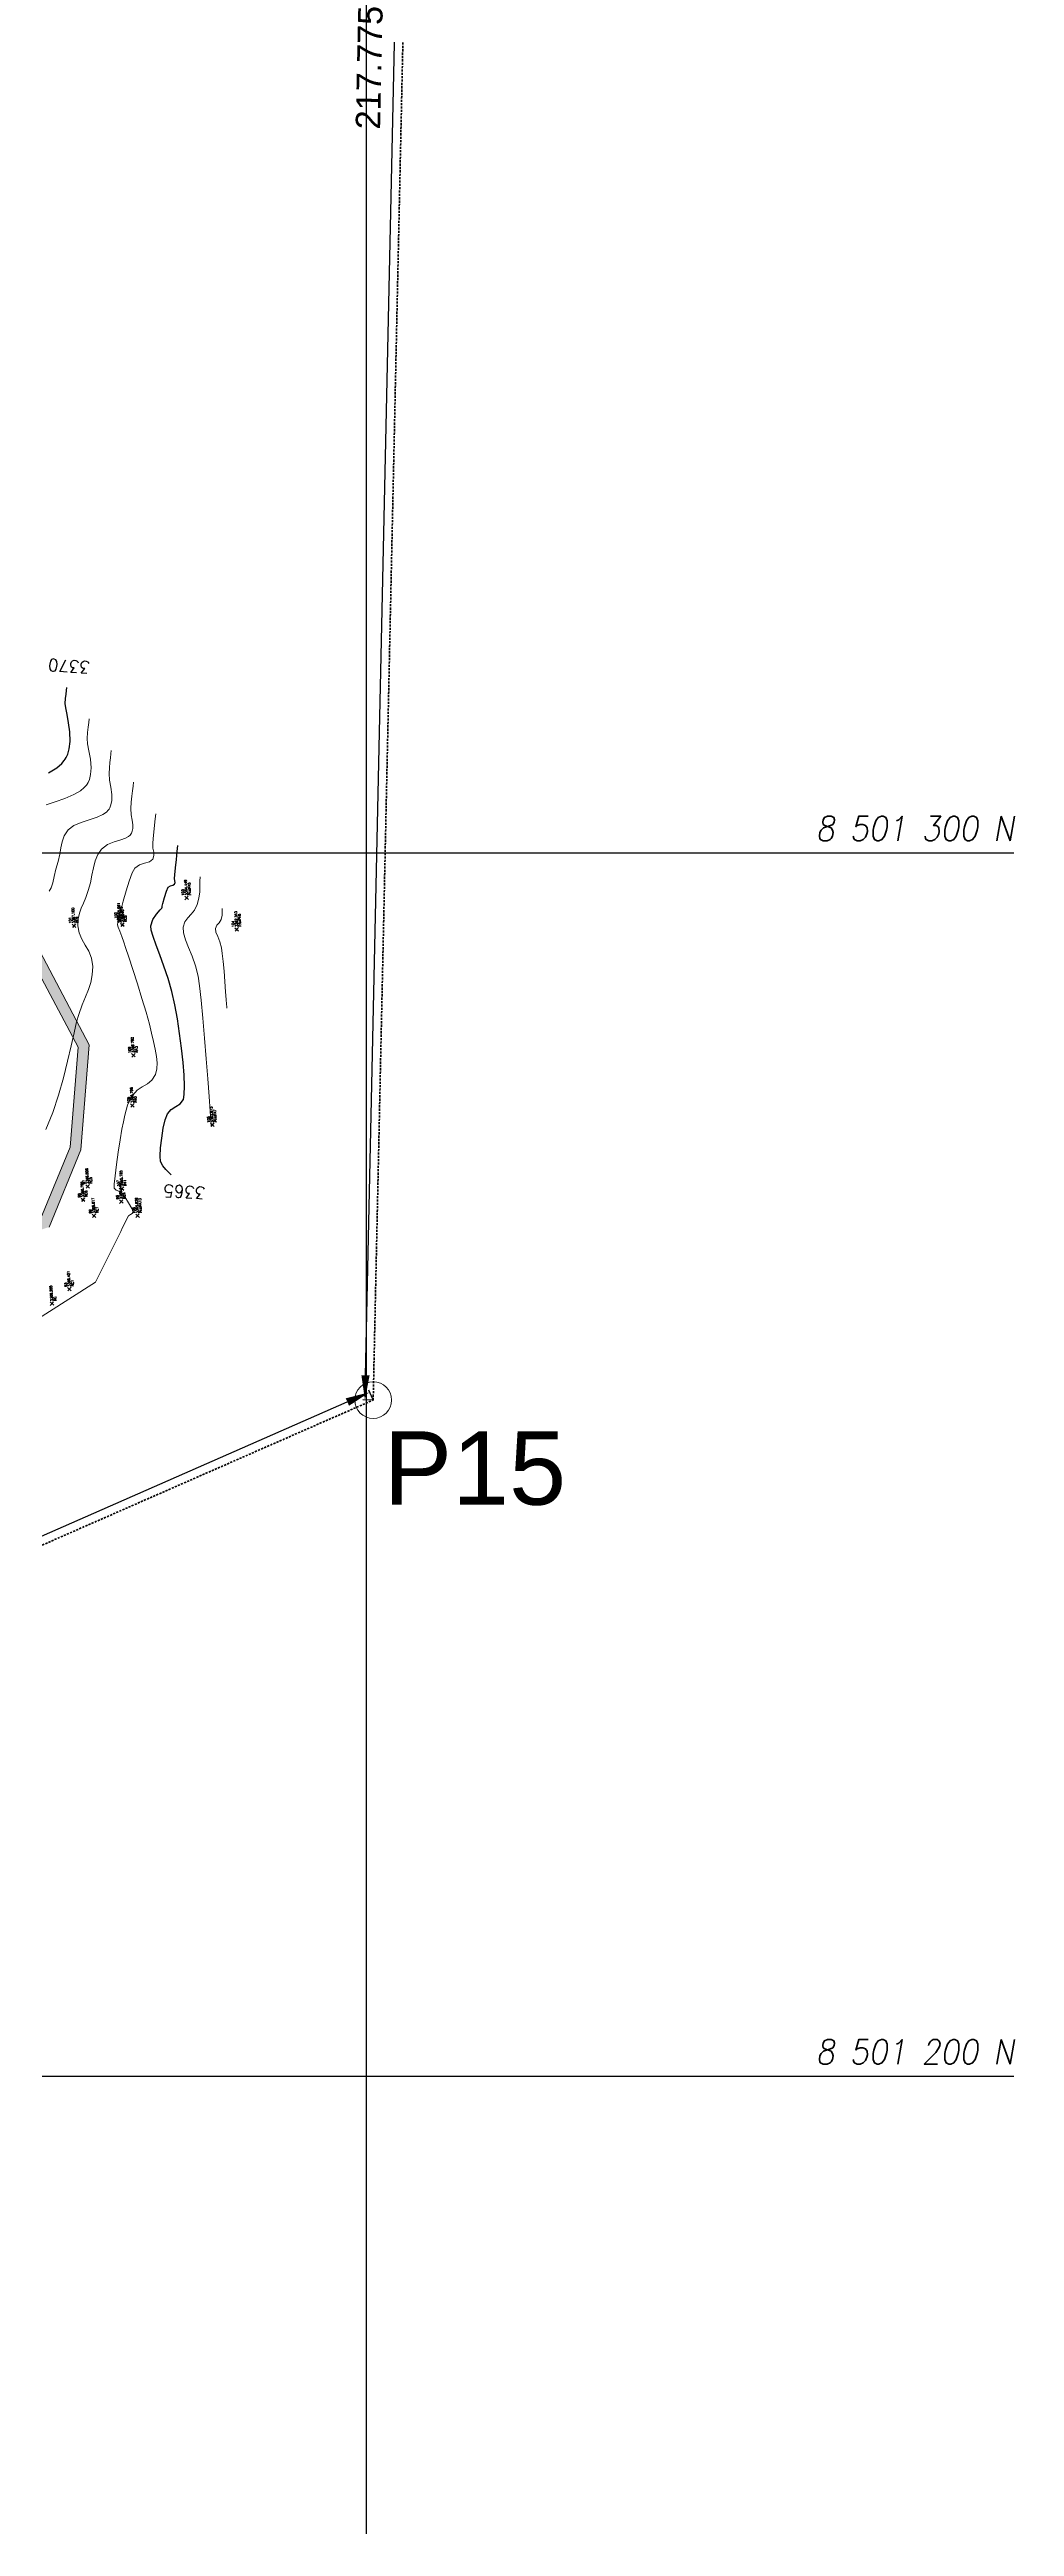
# Model space of a CAD drawing. Header units: millimetres. Extents: x 736950 to 740938, y 8500595 to 8502163.
# Drawn here: x 738474.1 to 738552.9, y 8501163.2 to 8501365.7 of the extents above; entities that cross this region are included whole.
import ezdxf
from ezdxf.enums import TextEntityAlignment as Align

# ---------------------------------------------------------------- set-up
doc = ezdxf.new("R2010")
doc.units = ezdxf.units.MM
doc.linetypes.add('DASHED', pattern=[0.75, 0.5, -0.25])
for name, color, linetype, lineweight in [('CAMINO ACTUAL', 1, 'Continuous', 13), ('CONT-MJR', 80, 'Continuous', 30), ('CONT-MNR', 96, 'Continuous', 15), ('COTAS', 40, 'Continuous', 5), ('CUADROS', 9, 'Continuous', 20), ('PERIMETRO', 7, 'Continuous', 35), ('pista', 251, 'Continuous', 5)]:
    doc.layers.add(name, color=color, linetype=linetype, lineweight=lineweight)
doc.layers.add('Cuadricula Coordenadas', color=5, linetype='Continuous')
doc.styles.add('Coordenadas', font='romans', dxfattribs={"width": 0.9, "height": 2})
doc.styles.add('COTAS', font='arial.ttf')
doc.styles.add('CUADROS', font='arial.ttf')
doc.styles.get("Standard").update_dxf_attribs({"font": 'simplex.shx'})
doc.dimstyles.new('Copy of GenDist', dxfattribs={"dimtxt": 2, "dimasz": 2, "dimexe": 0.18, "dimexo": 0.0625, "dimgap": 1, "dimtad": 2, "dimdec": 3, "dimzin": 1, "dimdsep": 46, "dimtxsty": 'COTAS', "dimcen": 0.09, "dimadec": 3, "dimazin": 0, "dimtfac": 1, "dimtdec": 3, "dimtofl": 0, "dimtmove": 0, "dimatfit": 3, "dimfxl": 1, "dimtolj": 1, "dimtzin": 0, "dimarcsym": 0})

# ---------------------------------------------------------------- blocks, each defined once
blk = doc.blocks.new('*D163')
at = {"layer": 'COTAS', "color": 0, "lineweight": -2, "transparency": 16777216}
for p, q in [((738328.96, 8501180.83), (738498.42, 8501255.12)), ((738500.51, 8501255.34), (738500.18, 8501256.08)), ((738327.39, 8501179.44), (738327.06, 8501180.19))]:
    blk.add_line(p, q, dxfattribs=at)
at = {"layer": 'COTAS', "color": 0, "transparency": 16777216}
for points in [[(738498.29, 8501255.42), (738498.56, 8501254.81), (738500.25, 8501255.92)], [(738328.83, 8501181.13), (738329.1, 8501180.52), (738327.13, 8501180.03)]]:
    blk.add_solid(points, dxfattribs=at)
at = {"layer": 'Defpoints', "color": 0, "transparency": 16777216}
for p in [(738500.25, 8501255.92), (738500.53, 8501255.28), (738327.41, 8501179.39)]:
    blk.add_point(p, dxfattribs=at)
at = {"layer": 'COTAS', "color": 0, "transparency": 16777216, "insert": (738412.88, 8501219.82), "char_height": 2, "attachment_point": 5, "rotation": 23.6717, "style": 'COTAS'}
blk.add_mtext('\\A1;189.028', dxfattribs=at)
blk = doc.blocks.new('*D164')
at = {"layer": 'COTAS', "color": 0, "lineweight": -2, "transparency": 16777216}
for p, q in [((738505.23, 8501473), (738504.44, 8501473.02)), ((738499.9, 8501257.29), (738504.58, 8501471.02)), ((738500.47, 8501255.28), (738499.68, 8501255.3))]:
    blk.add_line(p, q, dxfattribs=at)
at = {"layer": 'COTAS', "color": 0, "transparency": 16777216}
for points in [[(738504.24, 8501471.03), (738504.91, 8501471.01), (738504.62, 8501473.02)], [(738499.57, 8501257.3), (738500.24, 8501257.29), (738499.86, 8501255.29)]]:
    blk.add_solid(points, dxfattribs=at)
at = {"layer": 'Defpoints', "color": 0, "transparency": 16777216}
for p in [(738504.62, 8501473.02), (738505.29, 8501473), (738500.53, 8501255.28)]:
    blk.add_point(p, dxfattribs=at)
at = {"layer": 'COTAS', "color": 0, "transparency": 16777216, "insert": (738500.22, 8501364.2), "char_height": 2, "attachment_point": 5, "rotation": 88.7474, "style": 'COTAS'}
blk.add_mtext('\\A1;217.775', dxfattribs=at)

msp = doc.modelspace()

# ---------------------------------------------------------------- hatches: boundary and pattern name
at = {"layer": 'pista'}
h = msp.add_hatch(dxfattribs=at)
h.set_pattern_fill('HONEY', color=256, scale=3, angle=9.949917, style=0)
h.set_pattern_definition([(9.949916506, (1479841.21073, -18.49207), (0.497925219565, 0.41706771009), [0.375, -0.75]), (129.949916506, (1479841.21073, -18.49207), (-0.610153841818, 0.222682034283), [0.375, -0.75]), (69.949916506, (1479841.21073, -18.49207), (-0.112228622254, 0.639749744373), [-0.75, 0.375])])
h.paths.add_polyline_path([(738324.6608, 8501303.2557), (738340.4925, 8501317.8893), (738348.8662, 8501324.0731), (738353.5908, 8501327.2842), (738353.3936, 8501328.2384), (738348.3458, 8501324.8075), (738339.9179, 8501318.5839), (738324.2256, 8501304.079), (738315.7325, 8501302.1223), (738315.3895, 8501301.1197)])
h.paths.add_polyline_path([(738357.4759, 8501329.9248), (738355.3178, 8501329.5462), (738353.3936, 8501328.2384), (738353.5908, 8501327.2842)])
h.paths.add_polyline_path([(738355.3178, 8501329.5462), (738357.4759, 8501329.9248), (738361.0579, 8501332.3593), (738363.3835, 8501333.4153), (738363.2229, 8501334.3309), (738360.6156, 8501333.147)])
h.paths.add_polyline_path([(738372.2579, 8501337.4449), (738376.0519, 8501343.6047), (738384.3372, 8501343.3155), (738396.3431, 8501336.7431), (738397.7625, 8501336.9921), (738384.582, 8501344.2075), (738375.5601, 8501344.5224), (738371.6356, 8501338.1508), (738363.2229, 8501334.3309), (738363.3835, 8501333.4153)])
h.paths.add_polyline_path([(738436.6034, 8501329.9902), (738444.2018, 8501325.4312), (738452.8735, 8501307.335), (738462.2723, 8501299.2152), (738472.0774, 8501292.3369), (738476.41, 8501284.1138), (738475.7676, 8501275.9379), (738473.372, 8501270.1475), (738463.7301, 8501267.0198), (738453.6967, 8501272.3615), (738447.4627, 8501277.5974), (738440.2922, 8501281.8204), (738429.9443, 8501278.0805), (738419.3518, 8501279.3213), (738406.5076, 8501276.138), (738388.4123, 8501271.9672), (738375.1903, 8501266.1116), (738375.3506, 8501265.1983), (738388.6982, 8501271.1095), (738406.7169, 8501275.2626), (738419.4096, 8501278.4084), (738430.0505, 8501277.1619), (738440.2002, 8501280.8301), (738446.9413, 8501276.86), (738453.1903, 8501271.6115), (738463.6444, 8501266.0458), (738474.0449, 8501269.4196), (738476.6537, 8501275.7254), (738477.3276, 8501284.3029), (738472.7723, 8501292.9488), (738462.8264, 8501299.926), (738453.6039, 8501307.8933), (738444.8966, 8501326.0639), (738436.846, 8501330.8942), (738416.3518, 8501330.5664), (738403.3274, 8501333.9457), (738397.7625, 8501336.9921), (738396.3431, 8501336.7431), (738402.9933, 8501333.1026), (738416.2441, 8501329.6646)])
h.paths.add_polyline_path([(738366.9856, 8501262.478), (738367.1719, 8501261.5762), (738375.3506, 8501265.1983), (738375.1903, 8501266.1116)])
h.paths.add_polyline_path([(738364.1546, 8501260.2399), (738367.1719, 8501261.5762), (738366.9856, 8501262.478), (738363.837, 8501261.0836), (738350.1547, 8501256.8034), (738337.7099, 8501245.7814), (738330.268, 8501235.8097), (738311.8318, 8501225.2658), (738303.5339, 8501214.1841), (738277.8071, 8501203.886), (738277.9897, 8501202.9897), (738304.1029, 8501213.4424), (738312.4404, 8501224.5771), (738330.8774, 8501235.1214), (738338.3758, 8501245.169), (738350.6072, 8501256.002)])
h.paths.add_polyline_path([(738440.6799, 8501280.9968), (738440.5932, 8501282.3671), (738440.1818, 8501282.3411), (738440.2685, 8501280.9708)], flags=24)
h.paths.add_polyline_path([(738440.3989, 8501280.9812), (738440.3189, 8501282.2441), (738439.9076, 8501282.218), (738439.9875, 8501280.9552)], flags=24)
h.paths.add_polyline_path([(738440.1195, 8501280.964), (738440.0935, 8501281.3739), (738439.6822, 8501281.3479), (738439.7081, 8501280.9379)], flags=24)
h.paths.add_polyline_path([(738430.5302, 8501277.3286), (738430.4435, 8501278.6988), (738430.0322, 8501278.6728), (738430.1189, 8501277.3026)], flags=25)
h.paths.add_polyline_path([(738430.2492, 8501277.313), (738430.1693, 8501278.5758), (738429.758, 8501278.5498), (738429.8379, 8501277.287)], flags=24)
h.paths.add_polyline_path([(738429.9698, 8501277.2957), (738429.9439, 8501277.7057), (738429.5326, 8501277.6797), (738429.5585, 8501277.2697)], flags=24)
h.paths.add_polyline_path([(738419.8893, 8501278.5751), (738419.8026, 8501279.9454), (738419.3913, 8501279.9193), (738419.478, 8501278.5491)], flags=24)
h.paths.add_polyline_path([(738419.6083, 8501278.5595), (738419.5284, 8501279.8224), (738419.1171, 8501279.7963), (738419.197, 8501278.5335)], flags=24)
h.paths.add_polyline_path([(738419.3289, 8501278.5423), (738419.3029, 8501278.9522), (738418.8916, 8501278.9262), (738418.9176, 8501278.5162)], flags=24)
h.paths.add_polyline_path([(738407.1966, 8501275.4293), (738407.1099, 8501276.7996), (738406.6986, 8501276.7736), (738406.7853, 8501275.4033)], flags=24)
h.paths.add_polyline_path([(738406.9156, 8501275.4137), (738406.8357, 8501276.6766), (738406.4244, 8501276.6505), (738406.5043, 8501275.3877)], flags=24)
h.paths.add_polyline_path([(738406.6362, 8501275.3965), (738406.6103, 8501275.8064), (738406.1989, 8501275.7804), (738406.2249, 8501275.3704)], flags=24)
h.paths.add_polyline_path([(738389.1778, 8501271.2762), (738389.0911, 8501272.6464), (738388.6798, 8501272.6204), (738388.7665, 8501271.2502)], flags=24)
h.paths.add_polyline_path([(738388.8969, 8501271.2606), (738388.817, 8501272.5234), (738388.4057, 8501272.4974), (738388.4856, 8501271.2346)], flags=24)
h.paths.add_polyline_path([(738388.6174, 8501271.2433), (738388.5915, 8501271.6533), (738388.1802, 8501271.6273), (738388.2061, 8501271.2173)], flags=24)
h.paths.add_polyline_path([(738364.6343, 8501260.4066), (738364.5476, 8501261.7769), (738364.1363, 8501261.7509), (738364.223, 8501260.3806)], flags=25)
h.paths.add_polyline_path([(738364.3533, 8501260.391), (738364.2734, 8501261.6539), (738363.8621, 8501261.6278), (738363.942, 8501260.365)], flags=24)
h.paths.add_polyline_path([(738364.0739, 8501260.3738), (738364.048, 8501260.7837), (738363.6366, 8501260.7577), (738363.6626, 8501260.3478)], flags=24)
h.paths.add_polyline_path([(738351.0869, 8501256.1687), (738351.0002, 8501257.5389), (738350.5889, 8501257.5129), (738350.6756, 8501256.1427)], flags=24)
h.paths.add_polyline_path([(738350.8059, 8501256.1531), (738350.726, 8501257.4159), (738350.3147, 8501257.3899), (738350.3946, 8501256.1271)], flags=24)
h.paths.add_polyline_path([(738350.5265, 8501256.1358), (738350.5005, 8501256.5458), (738350.0892, 8501256.5198), (738350.1152, 8501256.1098)], flags=24)
h.paths.add_polyline_path([(738338.8556, 8501245.3357), (738338.7787, 8501246.5509), (738338.3673, 8501246.5248), (738338.4442, 8501245.3097)], flags=25)
h.paths.add_polyline_path([(738338.5745, 8501245.3201), (738338.4946, 8501246.5829), (738338.0833, 8501246.5569), (738338.1632, 8501245.2941)], flags=25)
h.paths.add_polyline_path([(738338.2951, 8501245.3028), (738338.2692, 8501245.7128), (738337.8579, 8501245.6868), (738337.8838, 8501245.2768)], flags=24)

# ---------------------------------------------------------------- linework, layer by layer
at = {"linetype": 'Continuous'}
for p, q in [((738485.1331, 8501296.4651), (738485.4332, 8501296.2008)), ((738485.4154, 8501296.483), (738485.151, 8501296.1829)), ((738475.931, 8501294.1815), (738476.2311, 8501293.9171)), ((738476.2132, 8501294.1993), (738475.9488, 8501293.8992)), ((738479.6664, 8501294.5932), (738479.9665, 8501294.3288)), ((738479.9486, 8501294.6111), (738479.6843, 8501294.311)), ((738479.8802, 8501294.271), (738480.1803, 8501294.0067)), ((738480.1624, 8501294.2889), (738479.898, 8501293.9888)), ((738489.2389, 8501293.8903), (738489.539, 8501293.6259)), ((738489.5211, 8501293.9081), (738489.2568, 8501293.608)), ((738480.7868, 8501283.601), (738481.0869, 8501283.3366)), ((738481.069, 8501283.6189), (738480.8046, 8501283.3188)), ((738480.7117, 8501279.4981), (738481.0118, 8501279.2337)), ((738480.994, 8501279.5159), (738480.7296, 8501279.2158)), ((738487.2411, 8501277.9092), (738487.5412, 8501277.6448)), ((738487.5233, 8501277.9271), (738487.2589, 8501277.627)), ((738477.0588, 8501272.8732), (738477.3589, 8501272.6088)), ((738477.341, 8501272.891), (738477.0766, 8501272.5909)), ((738476.6716, 8501271.7876), (738476.9717, 8501271.5232)), ((738476.9538, 8501271.8054), (738476.6894, 8501271.5053)), ((738479.7922, 8501271.6383), (738480.0923, 8501271.3739)), ((738480.0744, 8501271.6562), (738479.8101, 8501271.3561)), ((738479.8598, 8501272.6927), (738480.1599, 8501272.4283)), ((738480.142, 8501272.7106), (738479.8776, 8501272.4105)), ((738477.5753, 8501270.474), (738477.8754, 8501270.2096)), ((738477.8575, 8501270.4919), (738477.5932, 8501270.1918)), ((738481.1244, 8501270.4731), (738481.4245, 8501270.2087)), ((738481.4067, 8501270.491), (738481.1423, 8501270.1909)), ((738474.1278, 8501263.295), (738474.4279, 8501263.0306)), ((738474.41, 8501263.3128), (738474.1456, 8501263.0127)), ((738475.5606, 8501264.4828), (738475.8607, 8501264.2184)), ((738475.8429, 8501264.5007), (738475.5785, 8501264.2006))]:
    msp.add_line(p, q, dxfattribs=at)
at = {"layer": 'CAMINO ACTUAL'}
for points in [[(738472.0774, 8501292.3369), (738476.41, 8501284.1138), (738475.7676, 8501275.9379), (738473.372, 8501270.1475)], [(738472.7723, 8501292.9488), (738477.3276, 8501284.3029), (738476.6537, 8501275.7254), (738474.0449, 8501269.4196)]]:
    msp.add_lwpolyline(points, dxfattribs=at)
at = {"layer": 'CONT-MJR', "flags": 128}
for points, elevation in [([(738473.9939, 8501306.5605), (738474.6693, 8501306.9723), (738475.0781, 8501307.311), (738475.2895, 8501307.551), (738475.3739, 8501307.6753), (738475.4464, 8501307.8034), (738475.5662, 8501308.073), (738475.6884, 8501308.5045), (738475.7608, 8501309.1136), (738475.7407, 8501309.8924), (738475.643, 8501310.6429), (738475.5166, 8501311.3142), (738475.4101, 8501311.8553), (738475.3722, 8501312.2152), (738475.4011, 8501312.629), (738475.4384, 8501312.9873), (738475.4757, 8501313.2902), (738475.5047, 8501313.538)], 3370), ([(738484.0247, 8501273.6844), (738483.9935, 8501273.7216), (738483.9184, 8501273.7993), (738483.7815, 8501273.9262), (738483.5764, 8501274.1204), (738483.3313, 8501274.4163), (738483.1609, 8501274.7874), (738483.1262, 8501275.2218), (738483.1608, 8501275.8951), (738483.2508, 8501276.6922), (738483.3821, 8501277.4976), (738483.5407, 8501278.196), (738483.7128, 8501278.6721), (738484.0295, 8501279.0408), (738484.4062, 8501279.2642), (738484.7658, 8501279.4881), (738485.0314, 8501279.858), (738485.0986, 8501280.259), (738485.1109, 8501280.9333), (738485.0735, 8501281.8252), (738484.992, 8501282.8791), (738484.8715, 8501284.0391), (738484.7174, 8501285.2496), (738484.5351, 8501286.455), (738484.3299, 8501287.5994), (738484.0769, 8501288.687), (738483.7672, 8501289.7428), (738483.43, 8501290.7424), (738483.0947, 8501291.6615), (738482.7905, 8501292.4756), (738482.5465, 8501293.1603), (738482.3922, 8501293.6913), (738482.3567, 8501294.0442), (738482.5337, 8501294.5526), (738482.8366, 8501295.0089), (738483.1251, 8501295.3437), (738483.2591, 8501295.4875), (738483.2766, 8501295.5684), (738483.291, 8501295.6508), (738483.3499, 8501295.8814), (738483.482, 8501296.3678), (738483.6414, 8501296.8815), (738483.7818, 8501297.1943), (738483.9647, 8501297.3113), (738484.16, 8501297.3659), (738484.2996, 8501297.4588), (738484.3369, 8501297.596), (738484.3148, 8501297.7363), (738484.2994, 8501297.9094), (738484.3257, 8501298.2104), (738484.3819, 8501298.777), (738484.4522, 8501299.4644), (738484.5206, 8501300.1276), (738484.5711, 8501300.6218)], 3365)]:
    msp.add_lwpolyline(points, dxfattribs=dict(at, elevation=elevation))
at = {"layer": 'CONT-MNR', "flags": 128}
for points, elevation in [([(738473.8165, 8501303.9235), (738474.5404, 8501304.1719), (738475.3218, 8501304.4499), (738476.0755, 8501304.7745), (738476.6013, 8501305.0793), (738476.922, 8501305.3399), (738477.0905, 8501305.5309), (738477.1591, 8501305.632), (738477.2277, 8501305.7542), (738477.3368, 8501306.0091), (738477.438, 8501306.4123), (738477.4777, 8501306.973), (738477.4209, 8501307.6767), (738477.3057, 8501308.3396), (738477.1965, 8501308.9144), (738477.1576, 8501309.3541), (738477.1926, 8501309.8548), (738477.2377, 8501310.2883), (738477.2829, 8501310.6549), (738477.318, 8501310.9548)], 3369), ([(738474.0654, 8501296.8751), (738474.2112, 8501297.1438), (738474.3395, 8501297.5546), (738474.467, 8501298.074), (738474.6106, 8501298.6684), (738474.787, 8501299.3041), (738474.9304, 8501299.9041), (738475.012, 8501300.4331), (738475.1039, 8501300.92), (738475.2782, 8501301.3939), (738475.6072, 8501301.8839), (738476.0636, 8501302.2389), (738476.6636, 8501302.4935), (738477.3295, 8501302.7018), (738477.9834, 8501302.9178), (738478.4456, 8501303.1324), (738478.7307, 8501303.3359), (738478.882, 8501303.4982), (738478.9442, 8501303.5887), (738479.0075, 8501303.7022), (738479.1026, 8501303.9338), (738479.1772, 8501304.2905), (738479.1797, 8501304.7754), (738479.0908, 8501305.3795), (738478.9823, 8501305.9598), (738478.9431, 8501306.4929), (738478.9746, 8501306.9693), (738479.0152, 8501307.3953), (738479.0589, 8501307.7709), (738479.0996, 8501308.0963), (738479.1312, 8501308.3715)], 3368), ([(738473.7935, 8501277.3862), (738474.3424, 8501278.7739), (738474.8152, 8501280.2015), (738475.2192, 8501281.619), (738475.5618, 8501282.9763), (738475.8504, 8501284.2232), (738476.0921, 8501285.3098), (738476.2944, 8501286.1859), (738476.4646, 8501286.8016), (738476.7519, 8501287.5848), (738477.0266, 8501288.2494), (738477.2691, 8501288.8454), (738477.46, 8501289.4228), (738477.5794, 8501290.0317), (738477.608, 8501290.7221), (738477.5052, 8501291.4008), (738477.2834, 8501291.9707), (738477.0026, 8501292.4766), (738476.7226, 8501292.9632), (738476.5033, 8501293.4749), (738476.4044, 8501294.0566), (738476.4273, 8501294.6197), (738476.5214, 8501295.0801), (738476.6688, 8501295.4897), (738476.8519, 8501295.8999), (738477.0527, 8501296.3624), (738477.2536, 8501296.9289), (738477.4194, 8501297.5631), (738477.548, 8501298.1863), (738477.6716, 8501298.786), (738477.8221, 8501299.3499), (738478.0316, 8501299.8656), (738478.3321, 8501300.3207), (738478.8157, 8501300.7065), (738479.3653, 8501300.9212), (738479.9128, 8501301.0655), (738480.3036, 8501301.1979), (738480.5462, 8501301.3408), (738480.6758, 8501301.469), (738480.7293, 8501301.5454), (738480.7747, 8501301.6254), (738480.8425, 8501301.7811), (738480.8946, 8501302.0071), (738480.8939, 8501302.3048), (738480.8277, 8501302.6923), (738480.7505, 8501303.1246), (738480.7285, 8501303.6318), (738480.764, 8501304.1649), (738480.8106, 8501304.6522), (738480.861, 8501305.0885), (738480.9081, 8501305.4689), (738480.9445, 8501305.7883)], 3367), ([(738477.8501, 8501264.9186), (738479.7583, 8501268.7315), (738479.8122, 8501268.8459), (738479.9092, 8501269.0555), (738480.058, 8501269.378), (738480.2515, 8501269.7915), (738480.4231, 8501270.1399), (738480.54, 8501270.3411), (738480.6902, 8501270.4602), (738480.8366, 8501270.5372), (738480.9176, 8501270.6531), (738480.8146, 8501270.9299), (738480.5445, 8501271.398), (738480.2282, 8501271.8786), (738479.9863, 8501272.1934), (738479.7561, 8501272.3453), (738479.5368, 8501272.4347), (738479.3775, 8501272.6012), (738479.3708, 8501272.9289), (738479.4346, 8501273.6132), (738479.5492, 8501274.5297), (738479.695, 8501275.5538), (738479.8525, 8501276.5612), (738480.002, 8501277.4273), (738480.1239, 8501278.0278), (738480.2407, 8501278.5574), (738480.3335, 8501278.9884), (738480.4432, 8501279.3732), (738480.6109, 8501279.7645), (738480.8773, 8501280.2148), (738481.2464, 8501280.6181), (738481.6636, 8501280.8948), (738482.0819, 8501281.1368), (738482.4543, 8501281.4359), (738482.7336, 8501281.8843), (738482.8567, 8501282.3536), (738482.8792, 8501282.8466), (738482.8243, 8501283.3745), (738482.715, 8501283.9487), (738482.5745, 8501284.5806), (738482.4258, 8501285.2814), (738482.2535, 8501285.9989), (738481.9779, 8501286.9762), (738481.6347, 8501288.1135), (738481.2595, 8501289.3111), (738480.888, 8501290.4692), (738480.5557, 8501291.488), (738480.2984, 8501292.2679), (738480.1517, 8501292.7091), (738479.9839, 8501293.1809), (738479.8205, 8501293.6085), (738479.6945, 8501293.9416), (738479.6389, 8501294.13), (738479.6576, 8501294.332), (738479.6886, 8501294.4469), (738479.7039, 8501294.5004), (738479.7203, 8501294.5536), (738479.7731, 8501294.7646), (738479.9115, 8501295.3045), (738480.1118, 8501296.0538), (738480.3503, 8501296.8931), (738480.6031, 8501297.7031), (738480.8466, 8501298.3644), (738481.0569, 8501298.7575), (738481.4324, 8501299.032), (738481.8543, 8501299.168), (738482.2419, 8501299.2848), (738482.5144, 8501299.5021), (738482.6162, 8501299.7942), (738482.5977, 8501300.0793), (738482.5375, 8501300.393), (738482.5139, 8501300.7706), (738482.5448, 8501301.1876), (738482.5963, 8501301.7146), (738482.6566, 8501302.2764), (738482.7143, 8501302.7983), (738482.7578, 8501303.205)], 3366), ([(738487.3026, 8501277.6694), (738487.3001, 8501277.6726), (738487.2879, 8501277.6877), (738487.2799, 8501277.6984), (738487.2869, 8501277.7448), (738487.2944, 8501277.8006), (738487.2744, 8501278.0941), (738487.2183, 8501278.8912), (738487.1325, 8501280.0797), (738487.0234, 8501281.547), (738486.8973, 8501283.181), (738486.7605, 8501284.8692), (738486.6194, 8501286.4993), (738486.4804, 8501287.9589), (738486.3498, 8501289.1357), (738486.2339, 8501289.9173), (738486.0117, 8501290.787), (738485.7318, 8501291.5751), (738485.4426, 8501292.2829), (738485.1926, 8501292.9115), (738485.03, 8501293.4623), (738485.0034, 8501293.9365), (738485.1384, 8501294.3782), (738485.3719, 8501294.7071), (738485.6534, 8501294.9999), (738485.9324, 8501295.3333), (738486.1585, 8501295.784), (738486.2942, 8501296.3127), (738486.3552, 8501296.8185), (738486.3709, 8501297.2854), (738486.3709, 8501297.6974), (738486.3844, 8501298.0385)], 3364), ([(738488.5837, 8501287.3166), (738488.575, 8501287.4151), (738488.556, 8501287.639), (738488.5243, 8501288.0335), (738488.4769, 8501288.6429), (738488.4113, 8501289.4835), (738488.3417, 8501290.3399), (738488.271, 8501291.1352), (738488.2021, 8501291.7926), (738488.138, 8501292.2352), (738487.9956, 8501292.7403), (738487.8238, 8501293.1731), (738487.6872, 8501293.5354), (738487.6501, 8501293.8288), (738487.7622, 8501294.094), (738487.9458, 8501294.2912), (738488.1081, 8501294.5614), (738488.1806, 8501294.9061), (738488.1924, 8501295.2139), (738488.1976, 8501295.4553)], 3363), ([(738471.8937, 8501261.1299), (738477.8501, 8501264.9186)], 3366)]:
    msp.add_lwpolyline(points, dxfattribs=dict(at, elevation=elevation))
at = {"layer": 'COTAS'}
msp.add_circle((738500.534, 8501255.2801), 1.5, dxfattribs=at)
at = {"layer": 'Cuadricula Coordenadas', "color": 8}
for p, q in [((738500, 8500595.5072), (738500, 8502130.6413)), ((736950.2265, 8501300), (738552.8979, 8501300)), ((736950.2265, 8501200), (738552.8979, 8501200))]:
    msp.add_line(p, q, dxfattribs=at)
at = {"layer": 'PERIMETRO', "linetype": 'DASHED', "ltscale": 0.35}
msp.add_lwpolyline([(738236.8284, 8501144.0322), (738320.8207, 8501132.2789), (738327.4111, 8501179.3862), (738500.534, 8501255.2801), (738505.2946, 8501473.0028), (738158.5426, 8501412.1735)], dxfattribs=at)

# ---------------------------------------------------------------- texts
at = {"color": 1, "char_height": 0.2, "attachment_point": 4, "rotation": 93.620503}
for s, insert in [('3364.449', (738485.2705, 8501296.5326)), ('3367.100', (738476.0684, 8501294.2489)), ('3365.961', (738479.8038, 8501294.6606)), ('3365.879', (738480.0176, 8501294.3385)), ('3362.343', (738489.3763, 8501293.9577)), ('3366.782', (738480.9242, 8501283.6684)), ('3365.796', (738480.8491, 8501279.5655)), ('3363.973', (738487.3785, 8501277.9766)), ('3366.796', (738476.809, 8501271.855)), ('3366.806', (738477.1962, 8501272.9406)), ('3366.440', (738479.9296, 8501271.7057)), ('3365.765', (738479.9972, 8501272.7601)), ('3366.617', (738477.7127, 8501270.5414)), ('3365.839', (738481.2619, 8501270.5405)), ('3366.421', (738475.698, 8501264.5502)), ('3366.285', (738474.2652, 8501263.3624))]:
    msp.add_mtext(s, dxfattribs=dict(at, insert=insert))
at = {"color": 3, "char_height": 0.2, "attachment_point": 4, "rotation": 93.620503}
for s, insert in [('PAMPA5', (738485.55, 8501296.5502)), ('RC10', (738480.0833, 8501294.6783)), ('RC9', (738476.3478, 8501294.2666)), ('RC8', (738480.297, 8501294.3561)), ('PAMPA6', (738489.6558, 8501293.9754)), ('R43', (738481.2036, 8501283.6861)), ('R40', (738481.1286, 8501279.5832)), ('PAMPA7', (738487.6579, 8501277.9943)), ('RC5', (738477.4756, 8501272.9583)), ('R41', (738480.2766, 8501272.7778)), ('RC6', (738477.0884, 8501271.8727)), ('RC7', (738477.9922, 8501270.5591)), ('RC4', (738480.2091, 8501271.7234)), ('PAMPA10', (738481.5413, 8501270.5582)), ('RC1', (738475.9775, 8501264.5679)), ('RC', (738474.5446, 8501263.3801))]:
    msp.add_mtext(s, dxfattribs=dict(at, insert=insert))
at = {"color": 2, "char_height": 0.2, "attachment_point": 4, "rotation": 93.620503}
for s, insert in [('102', (738479.5244, 8501294.6429)), ('103', (738484.9911, 8501296.5149)), ('101', (738475.7889, 8501294.2312)), ('100', (738479.7382, 8501294.3208)), ('104', (738489.0969, 8501293.94)), ('109', (738480.6448, 8501283.6507)), ('106', (738480.5697, 8501279.5478)), ('105', (738487.0991, 8501277.9589)), ('97', (738476.9168, 8501272.9229)), ('107', (738479.7177, 8501272.7424)), ('98', (738476.5295, 8501271.8373)), ('99', (738477.4333, 8501270.5237)), ('96', (738479.6502, 8501271.6881)), ('108', (738480.9824, 8501270.5229)), ('93', (738475.4186, 8501264.5326))]:
    msp.add_mtext(s, dxfattribs=dict(at, insert=insert))
at = {"layer": 'CONT-MJR', "char_height": 1, "attachment_point": 5, "rotation": 176.379436}
for s, insert in [('{3370}', (738475.6788, 8501315.2759, 3370)), ('{3370}', (738475.6788, 8501315.2759, 3370)), ('{3365}', (738485.1049, 8501272.305, 3365))]:
    msp.add_mtext(s, dxfattribs=dict(at, insert=insert))
at = {"layer": 'Cuadricula Coordenadas', "color": 7, "style": 'Coordenadas', "oblique": 10, "width": 0.9}
for s, p in [(' 8 501 300 N', (738552.8979, 8501302)), (' 8 501 200 N', (738552.8979, 8501202))]:
    msp.add_text(s, height=2, dxfattribs=at).set_placement(p, align=Align.MIDDLE_RIGHT)
at = {"layer": 'CUADROS', "style": 'CUADROS'}
msp.add_text('P15', height=6, dxfattribs=at).set_placement((738508.8448, 8501249.7185), align=Align.MIDDLE_CENTER)

# ---------------------------------------------------------------- dimensions: what is measured, and where the dimension line sits
at = {"layer": 'COTAS'}
for p1, p2, distance, picture, middle in [((738500.534, 8501255.2801), (738505.2946, 8501473.0028), 0.6744, '*D164', (738500.2194, 8501364.2003)), ((738327.4111, 8501179.3862), (738500.534, 8501255.2801), 0.6985, '*D163', (738412.8807, 8501219.8239))]:
    dim = msp.add_aligned_dim(p1=p1, p2=p2, distance=distance, dimstyle='Copy of GenDist', dxfattribs=at)
    dim.commit()
    dim.dimension.update_dxf_attribs({"geometry": picture, "text_midpoint": middle})

doc.saveas('drawing.dxf')
